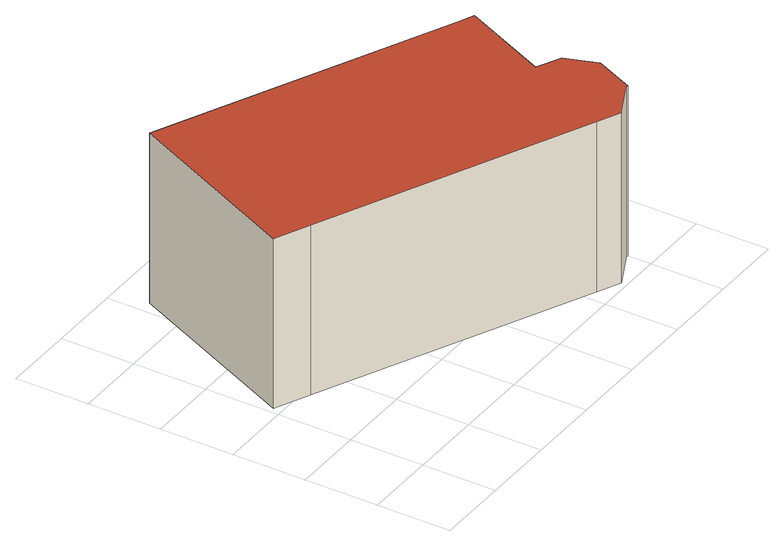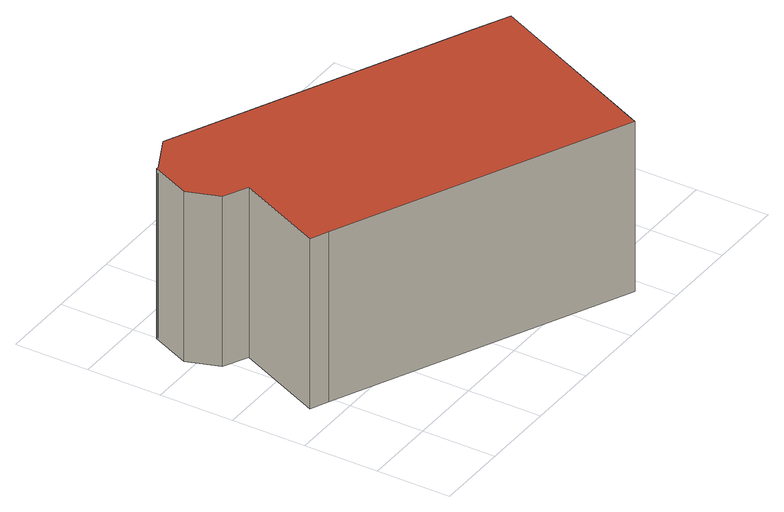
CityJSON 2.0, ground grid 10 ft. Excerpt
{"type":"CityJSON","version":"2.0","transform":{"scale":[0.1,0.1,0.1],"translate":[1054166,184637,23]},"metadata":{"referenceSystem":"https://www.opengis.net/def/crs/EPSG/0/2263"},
"CityObjects":{
"building1":{"type":"Building","attributes":{"name":"Bldg_3210007624","BIN":"4282015"},"geometry":[{"type":"MultiSurface","lod":"2","boundaries":[[[0,1,2,3,4,5,6,7,8,9,10,11]],[[12,13,14,15,16,17,18,19,20,21,22,23]],[[9,8,23,22]],[[10,9,22,21]],[[11,10,21,20]],[[0,11,20,19]],[[1,0,19,18]],[[2,1,18,17]],[[3,2,17,16]],[[4,3,16,15]],[[5,4,15,14]],[[6,5,14,13]],[[7,6,13,12]],[[8,7,12,23]]],"semantics":{"surfaces":[{"type":"RoofSurface","BIN":"4282015"},{"type":"GroundSurface"},{"type":"WallSurface"}],"values":[0,1,2,2,2,2,2,2,2,2,2,2,2,2]}}]}
},
"vertices":[
[507,274,248],[119,453,248],[8,212,248],[55,190,248],[417,23,248],[449,8,248],[499,33,248],[501,32,248],[525,85,248],[510,129,248],[477,145,248],[531,263,248],[501,32,9],[499,33,9],[449,8,9],[417,23,9],[55,190,9],[8,212,9],[119,453,9],[507,274,9],[531,263,9],[477,145,9],[510,129,9],[525,85,9]
]}
